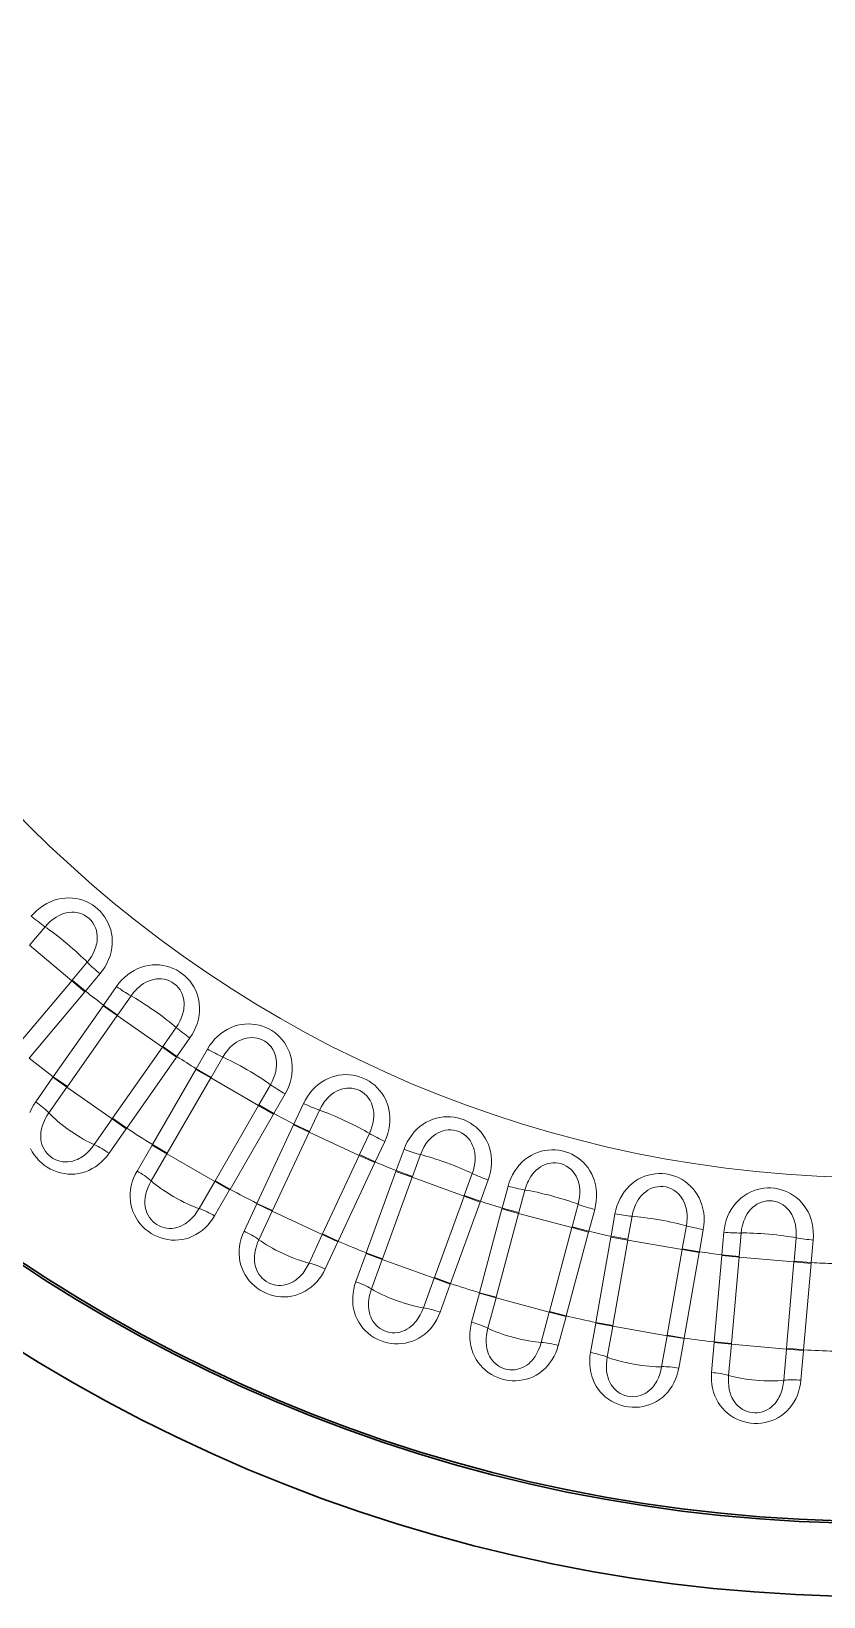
# Model space of a CAD drawing. Extents: x 0 to 297, y 0 to 562.
# Drawn here: x 134.13 to 152.24, y 487.63 to 523.42 of the extents above; entities that cross this region are included whole.
import ezdxf

# ---------------------------------------------------------------- set-up
doc = ezdxf.new("R2010")
doc.units = 0

msp = doc.modelspace()

# ---------------------------------------------------------------- linework, layer by layer
at = {"color": 7, "lineweight": 13, "ltscale": 0.013374}
for p, q in [((134.098, 502.537), (134.443, 502.947)), ((135.408, 502.137), (135.064, 501.727)), ((136.102, 500.93), (136.41, 501.368)), ((137.441, 500.646), (137.135, 500.207)), ((138.238, 499.504), (138.506, 499.967)), ((139.597, 499.337), (139.33, 498.874)), ((140.491, 498.27), (140.717, 498.754)), ((141.859, 498.222), (141.634, 497.737)), ((142.842, 497.236), (143.026, 497.739)), ((144.209, 497.308), (144.027, 496.805)), ((145.274, 496.412), (145.414, 496.928)), ((146.63, 496.602), (146.493, 496.085)), ((147.769, 495.802), (147.863, 496.329)), ((149.104, 496.11), (149.011, 495.583)), ((150.308, 495.412), (150.356, 495.945)), ((151.61, 495.835), (151.565, 495.302))]:
    msp.add_line(p, q, dxfattribs=at)
at = {"color": 7, "lineweight": 13, "ltscale": 0.031529}
for p, q in [((134.087, 502.524), (135.053, 501.714)), ((138.23, 499.49), (139.322, 498.859)), ((140.483, 498.254), (141.626, 497.721)), ((142.836, 497.22), (144.021, 496.789)), ((139.638, 496.442), (140.781, 495.909)), ((145.27, 496.395), (146.488, 496.069)), ((147.767, 495.785), (149.009, 495.566)), ((150.307, 495.395), (151.563, 495.286)), ((147.419, 493.816), (148.661, 493.597))]:
    msp.add_line(p, q, dxfattribs=at)
at = {"color": 7, "lineweight": 13, "ltscale": 0.012961}
for p, q in [((135.7, 501.871), (135.367, 501.474)), ((135.78, 501.157), (136.077, 501.582)), ((137.756, 500.406), (137.458, 499.982)), ((139.932, 499.126), (139.672, 498.677)), ((140.134, 498.437), (140.353, 498.907)), ((142.21, 498.041), (141.991, 497.571)), ((142.472, 497.372), (142.649, 497.859)), ((144.575, 497.158), (144.398, 496.671)), ((144.894, 496.514), (145.028, 497.015)), ((147.008, 496.485), (146.873, 495.984)), ((147.382, 495.871), (147.471, 496.382)), ((149.49, 496.026), (149.4, 495.515)), ((149.916, 495.448), (149.961, 495.964)), ((152.003, 495.785), (151.957, 495.269))]:
    msp.add_line(p, q, dxfattribs=at)
at = {"color": 7, "lineweight": 13, "ltscale": 0.049582}
for p, q in [((133.779, 500.194), (135.053, 501.714)), ((138.33, 497.141), (139.322, 498.859)), ((140.126, 498.421), (139.288, 496.623)), ((142.836, 497.22), (142.158, 495.357)), ((144.889, 496.497), (144.376, 494.581)), ((146.356, 494.051), (146.869, 495.967)), ((147.767, 495.785), (147.422, 493.832)), ((149.914, 495.43), (149.741, 493.454)), ((151.783, 493.275), (151.956, 495.251))]:
    msp.add_line(p, q, dxfattribs=at)
at = {"color": 7, "lineweight": 13, "ltscale": 0.049583}
for p, q in [((134.081, 499.941), (135.355, 501.46)), ((135.769, 501.142), (134.632, 499.518)), ((136.092, 500.916), (134.955, 499.292)), ((135.988, 498.568), (137.125, 500.193)), ((136.311, 498.342), (137.448, 499.967)), ((137.888, 499.687), (136.897, 497.969)), ((138.23, 499.49), (137.238, 497.772)), ((138.672, 496.944), (139.663, 498.662)), ((140.483, 498.254), (139.645, 496.457)), ((140.788, 495.924), (141.626, 497.721)), ((141.145, 495.757), (141.984, 497.555)), ((142.466, 497.355), (141.787, 495.491)), ((143.343, 494.925), (144.021, 496.789)), ((143.713, 494.79), (144.392, 496.654)), ((145.27, 496.395), (144.757, 494.479)), ((145.975, 494.153), (146.488, 496.069)), ((147.378, 495.854), (147.034, 493.901)), ((148.664, 493.613), (149.009, 495.566)), ((149.052, 493.545), (149.397, 495.498)), ((150.307, 495.395), (150.134, 493.42)), ((151.39, 493.31), (151.563, 495.286))]:
    msp.add_line(p, q, dxfattribs=at)
at = {"color": 7, "lineweight": 13, "ltscale": 0.000424879}
msp.add_line((135.053, 501.714), (135.064, 501.727), dxfattribs=at)
at = {"color": 7, "lineweight": 13, "ltscale": 0.009853}
for p, q in [((135.053, 501.714), (135.355, 501.46)), ((135.064, 501.727), (135.367, 501.474)), ((136.092, 500.916), (135.769, 501.142)), ((136.102, 500.93), (135.78, 501.157)), ((137.125, 500.193), (137.448, 499.967)), ((138.23, 499.49), (137.888, 499.687)), ((138.238, 499.504), (137.897, 499.702)), ((134.955, 499.292), (134.632, 499.518)), ((135.988, 498.568), (136.311, 498.342)), ((139.322, 498.859), (139.663, 498.662)), ((139.33, 498.874), (139.672, 498.677)), ((140.483, 498.254), (140.126, 498.421)), ((140.491, 498.27), (140.134, 498.437)), ((137.238, 497.772), (136.897, 497.969)), ((141.626, 497.721), (141.984, 497.555)), ((138.33, 497.141), (138.672, 496.944)), ((142.836, 497.22), (142.466, 497.355)), ((142.842, 497.236), (142.472, 497.372)), ((144.021, 496.789), (144.392, 496.654)), ((144.027, 496.805), (144.398, 496.671)), ((139.645, 496.457), (139.288, 496.623)), ((145.27, 496.395), (144.889, 496.497)), ((145.274, 496.412), (144.894, 496.514)), ((146.488, 496.069), (146.869, 495.967)), ((140.788, 495.924), (141.145, 495.757)), ((147.767, 495.785), (147.378, 495.854)), ((147.769, 495.802), (147.382, 495.871)), ((142.158, 495.357), (141.787, 495.491)), ((149.009, 495.566), (149.397, 495.498)), ((149.011, 495.583), (149.4, 495.515)), ((150.307, 495.395), (149.914, 495.43)), ((150.308, 495.412), (149.916, 495.448)), ((151.563, 495.286), (151.956, 495.251)), ((143.343, 494.925), (143.713, 494.79)), ((144.757, 494.479), (144.376, 494.581)), ((145.975, 494.153), (146.356, 494.051)), ((147.422, 493.832), (147.034, 493.901)), ((148.664, 493.613), (149.052, 493.545)), ((150.134, 493.42), (149.741, 493.454)), ((151.39, 493.31), (151.783, 493.275))]:
    msp.add_line(p, q, dxfattribs=at)
at = {"color": 7, "lineweight": 13, "ltscale": 0.000445735}
msp.add_line((135.355, 501.46), (135.367, 501.474), dxfattribs=at)
at = {"color": 7, "lineweight": 13, "ltscale": 0.000445549}
msp.add_line((135.78, 501.157), (135.769, 501.142), dxfattribs=at)
at = {"color": 7, "lineweight": 13, "ltscale": 0.000424393}
msp.add_line((136.102, 500.93), (136.092, 500.916), dxfattribs=at)
at = {"color": 7, "lineweight": 13, "ltscale": 0.03153}
for p, q in [((136.092, 500.916), (137.125, 500.193)), ((134.945, 499.278), (135.978, 498.555)), ((137.23, 497.757), (138.322, 497.127)), ((142.152, 495.341), (143.337, 494.91)), ((144.752, 494.463), (145.971, 494.137)), ((150.132, 493.403), (151.389, 493.293))]:
    msp.add_line(p, q, dxfattribs=at)
at = {"color": 7, "lineweight": 13, "ltscale": 0.000424361}
msp.add_line((137.125, 500.193), (137.135, 500.207), dxfattribs=at)
at = {"color": 7, "lineweight": 13, "ltscale": 0.009852}
for p, q in [((137.135, 500.207), (137.458, 499.982)), ((134.945, 499.278), (134.623, 499.506)), ((135.978, 498.555), (136.302, 498.33)), ((137.23, 497.757), (136.889, 497.956)), ((141.634, 497.737), (141.991, 497.571)), ((138.322, 497.127), (138.664, 496.931)), ((139.638, 496.442), (139.282, 496.61)), ((146.493, 496.085), (146.873, 495.984)), ((140.781, 495.909), (141.139, 495.744)), ((151.565, 495.302), (151.957, 495.269)), ((145.971, 494.137), (146.352, 494.037)), ((147.419, 493.816), (147.031, 493.886)), ((148.661, 493.597), (149.05, 493.53)), ((150.132, 493.403), (149.74, 493.439))]:
    msp.add_line(p, q, dxfattribs=at)
at = {"color": 7, "lineweight": 13, "ltscale": 0.012962}
msp.add_line((137.897, 499.702), (138.156, 500.151), dxfattribs=at)
at = {"color": 7, "lineweight": 13, "ltscale": 0.000445736}
msp.add_line((137.448, 499.967), (137.458, 499.982), dxfattribs=at)
at = {"color": 7, "lineweight": 13, "ltscale": 0.000445246}
msp.add_line((137.897, 499.702), (137.888, 499.687), dxfattribs=at)
at = {"color": 7, "lineweight": 13, "ltscale": 0.017125}
for p, q in [((134.231, 498.944), (134.623, 499.506)), ((136.302, 498.33), (135.909, 497.769)), ((136.547, 497.363), (136.889, 497.956)), ((138.664, 496.931), (138.321, 496.339)), ((141.139, 495.744), (140.849, 495.123)), ((141.549, 494.834), (141.782, 495.477)), ((143.708, 494.776), (143.473, 494.133)), ((144.195, 493.905), (144.372, 494.567)), ((146.913, 493.211), (147.031, 493.886)), ((149.681, 492.757), (149.74, 493.439))]:
    msp.add_line(p, q, dxfattribs=at)
at = {"color": 7, "lineweight": 13, "ltscale": 0.01795}
for p, q in [((134.532, 498.691), (134.945, 499.278)), ((135.978, 498.555), (135.568, 497.966)), ((136.87, 497.136), (137.23, 497.757)), ((138.322, 497.127), (137.964, 496.504)), ((139.333, 495.792), (139.638, 496.442)), ((140.781, 495.909), (140.479, 495.257)), ((141.905, 494.667), (142.152, 495.341)), ((143.337, 494.91), (143.093, 494.234)), ((144.565, 493.77), (144.752, 494.463)), ((145.971, 494.137), (145.786, 493.443)), ((147.293, 493.109), (147.419, 493.816)), ((148.661, 493.597), (148.538, 492.889)), ((150.068, 492.688), (150.132, 493.403))]:
    msp.add_line(p, q, dxfattribs=at)
at = {"color": 7, "lineweight": 13, "ltscale": 0.000371015}
msp.add_line((134.632, 499.518), (134.623, 499.506), dxfattribs=at)
at = {"color": 7, "lineweight": 13, "ltscale": 0.000417391}
msp.add_line((134.955, 499.292), (134.945, 499.278), dxfattribs=at)
at = {"color": 7, "lineweight": 13, "ltscale": 0.000424709}
msp.add_line((138.238, 499.504), (138.23, 499.49), dxfattribs=at)
at = {"color": 7, "lineweight": 13, "ltscale": 0.000416954}
msp.add_line((135.988, 498.568), (135.978, 498.555), dxfattribs=at)
at = {"color": 7, "lineweight": 13, "ltscale": 0.000424328}
msp.add_line((139.322, 498.859), (139.33, 498.874), dxfattribs=at)
at = {"color": 7, "lineweight": 13, "ltscale": 0.000446187}
msp.add_line((139.663, 498.662), (139.672, 498.677), dxfattribs=at)
at = {"color": 7, "lineweight": 13, "ltscale": 0.000371265}
msp.add_line((136.311, 498.342), (136.302, 498.33), dxfattribs=at)
at = {"color": 7, "lineweight": 13, "ltscale": 0.000445584}
msp.add_line((140.134, 498.437), (140.126, 498.421), dxfattribs=at)
at = {"color": 7, "lineweight": 13, "ltscale": 0.000424428}
msp.add_line((140.491, 498.27), (140.483, 498.254), dxfattribs=at)
at = {"color": 7, "lineweight": 13, "ltscale": 0.000371143}
msp.add_line((136.897, 497.969), (136.889, 497.956), dxfattribs=at)
at = {"color": 7, "lineweight": 13, "ltscale": 0.000417046}
msp.add_line((137.238, 497.772), (137.23, 497.757), dxfattribs=at)
at = {"color": 7, "lineweight": 13, "ltscale": 0.000424266}
msp.add_line((141.626, 497.721), (141.634, 497.737), dxfattribs=at)
at = {"color": 7, "lineweight": 13, "ltscale": 0.000445792}
msp.add_line((141.984, 497.555), (141.991, 497.571), dxfattribs=at)
at = {"color": 7, "lineweight": 13, "ltscale": 0.000417516}
msp.add_line((138.33, 497.141), (138.322, 497.127), dxfattribs=at)
at = {"color": 7, "lineweight": 13, "ltscale": 0.000445913}
msp.add_line((142.472, 497.372), (142.466, 497.355), dxfattribs=at)
at = {"color": 7, "lineweight": 13, "ltscale": 0.000424794}
msp.add_line((142.842, 497.236), (142.836, 497.22), dxfattribs=at)
at = {"color": 7, "lineweight": 13, "ltscale": 0.000370776}
msp.add_line((138.672, 496.944), (138.664, 496.931), dxfattribs=at)
at = {"color": 7, "lineweight": 13, "ltscale": 0.000424532}
msp.add_line((144.021, 496.789), (144.027, 496.805), dxfattribs=at)
at = {"color": 7, "lineweight": 13, "ltscale": 0.017124}
for p, q in [((138.993, 495.989), (139.282, 496.61)), ((146.352, 494.037), (146.174, 493.375)), ((149.05, 493.53), (148.93, 492.856)), ((151.782, 493.261), (151.721, 492.578))]:
    msp.add_line(p, q, dxfattribs=at)
at = {"color": 7, "lineweight": 13, "ltscale": 0.000371724}
msp.add_line((139.288, 496.623), (139.282, 496.61), dxfattribs=at)
at = {"color": 7, "lineweight": 13, "ltscale": 0.000417606}
msp.add_line((139.645, 496.457), (139.638, 496.442), dxfattribs=at)
at = {"color": 7, "lineweight": 13, "ltscale": 0.000445652}
msp.add_line((144.392, 496.654), (144.398, 496.671), dxfattribs=at)
at = {"color": 7, "lineweight": 13, "ltscale": 0.000445552}
msp.add_line((144.894, 496.514), (144.889, 496.497), dxfattribs=at)
at = {"color": 7, "lineweight": 13, "ltscale": 0.000424272}
msp.add_line((145.274, 496.412), (145.27, 496.395), dxfattribs=at)
at = {"color": 7, "lineweight": 13, "ltscale": 0.000424074}
msp.add_line((146.488, 496.069), (146.493, 496.085), dxfattribs=at)
at = {"color": 7, "lineweight": 13, "ltscale": 0.000417445}
msp.add_line((140.788, 495.924), (140.781, 495.909), dxfattribs=at)
at = {"color": 7, "lineweight": 13, "ltscale": 0.000370987}
msp.add_line((141.145, 495.757), (141.139, 495.744), dxfattribs=at)
at = {"color": 7, "lineweight": 13, "ltscale": 0.000446091}
msp.add_line((146.869, 495.967), (146.873, 495.984), dxfattribs=at)
at = {"color": 7, "lineweight": 13, "ltscale": 0.000445539}
msp.add_line((147.382, 495.871), (147.378, 495.854), dxfattribs=at)
at = {"color": 7, "lineweight": 13, "ltscale": 0.00042459}
msp.add_line((147.769, 495.802), (147.767, 495.785), dxfattribs=at)
at = {"color": 7, "lineweight": 13, "ltscale": 0.000370693}
msp.add_line((141.787, 495.491), (141.782, 495.477), dxfattribs=at)
at = {"color": 7, "lineweight": 13, "ltscale": 0.009851}
for p, q in [((142.152, 495.341), (141.782, 495.477)), ((143.337, 494.91), (143.708, 494.776)), ((144.752, 494.463), (144.372, 494.567)), ((151.389, 493.293), (151.782, 493.261))]:
    msp.add_line(p, q, dxfattribs=at)
at = {"color": 7, "lineweight": 13, "ltscale": 0.000417428}
msp.add_line((142.158, 495.357), (142.152, 495.341), dxfattribs=at)
at = {"color": 7, "lineweight": 13, "ltscale": 0.000424458}
msp.add_line((149.009, 495.566), (149.011, 495.583), dxfattribs=at)
at = {"color": 7, "lineweight": 13, "ltscale": 0.000445406}
msp.add_line((149.397, 495.498), (149.4, 495.515), dxfattribs=at)
at = {"color": 7, "lineweight": 13, "ltscale": 0.000445766}
msp.add_line((149.916, 495.448), (149.914, 495.43), dxfattribs=at)
at = {"color": 7, "lineweight": 13, "ltscale": 0.000424319}
msp.add_line((150.308, 495.412), (150.307, 495.395), dxfattribs=at)
at = {"color": 7, "lineweight": 13, "ltscale": 0.000424285}
msp.add_line((151.563, 495.286), (151.565, 495.302), dxfattribs=at)
at = {"color": 7, "lineweight": 13, "ltscale": 0.000445666}
msp.add_line((151.956, 495.251), (151.957, 495.269), dxfattribs=at)
at = {"color": 7, "lineweight": 13, "ltscale": 0.000417167}
msp.add_line((143.343, 494.925), (143.337, 494.91), dxfattribs=at)
at = {"color": 7, "lineweight": 13, "ltscale": 0.000370629}
msp.add_line((143.713, 494.79), (143.708, 494.776), dxfattribs=at)
at = {"color": 7, "lineweight": 13, "ltscale": 0.000370949}
msp.add_line((144.376, 494.581), (144.372, 494.567), dxfattribs=at)
at = {"color": 7, "lineweight": 13, "ltscale": 0.000417245}
msp.add_line((144.757, 494.479), (144.752, 494.463), dxfattribs=at)
at = {"color": 7, "lineweight": 13, "ltscale": 0.000416948}
msp.add_line((145.975, 494.153), (145.971, 494.137), dxfattribs=at)
at = {"color": 7, "lineweight": 13, "ltscale": 0.000371442}
msp.add_line((146.356, 494.051), (146.352, 494.037), dxfattribs=at)
at = {"color": 7, "lineweight": 13, "ltscale": 0.000370894}
msp.add_line((147.034, 493.901), (147.031, 493.886), dxfattribs=at)
at = {"color": 7, "lineweight": 13, "ltscale": 0.000417629}
msp.add_line((147.422, 493.832), (147.419, 493.816), dxfattribs=at)
at = {"color": 7, "lineweight": 13, "ltscale": 0.000416745}
msp.add_line((148.664, 493.613), (148.661, 493.597), dxfattribs=at)
at = {"color": 7, "lineweight": 13, "ltscale": 0.000371291}
msp.add_line((149.052, 493.545), (149.05, 493.53), dxfattribs=at)
at = {"color": 7, "lineweight": 13, "ltscale": 0.000371378}
msp.add_line((149.741, 493.454), (149.74, 493.439), dxfattribs=at)
at = {"color": 7, "lineweight": 13, "ltscale": 0.000417412}
msp.add_line((150.134, 493.42), (150.132, 493.403), dxfattribs=at)
at = {"color": 7, "lineweight": 13, "ltscale": 0.017949}
msp.add_line((151.389, 493.293), (151.328, 492.578), dxfattribs=at)
at = {"color": 7, "lineweight": 13, "ltscale": 0.000417345}
msp.add_line((151.39, 493.31), (151.389, 493.293), dxfattribs=at)
at = {"color": 7, "lineweight": 13, "ltscale": 0.000371511}
msp.add_line((151.783, 493.275), (151.782, 493.261), dxfattribs=at)
at = {"color": 7, "lineweight": 13}
for points in [[(134.13, 503.189), (134.193, 503.258), (134.26, 503.322), (134.331, 503.381), (134.407, 503.434), (134.485, 503.48), (134.567, 503.52), (134.65, 503.552), (134.736, 503.577), (134.819, 503.594), (134.902, 503.605), (134.986, 503.608), (135.069, 503.604), (135.151, 503.593), (135.232, 503.576), (135.31, 503.552), (135.386, 503.522), (135.458, 503.486), (135.526, 503.446), (135.591, 503.4), (135.652, 503.348), (135.709, 503.293), (135.761, 503.233), (135.809, 503.168), (135.851, 503.1), (135.888, 503.029), (135.919, 502.954), (135.944, 502.876), (135.963, 502.796), (135.975, 502.715), (135.98, 502.632), (135.979, 502.548), (135.971, 502.465), (135.954, 502.374), (135.93, 502.284), (135.898, 502.196), (135.859, 502.11), (135.812, 502.027), (135.759, 501.947), (135.7, 501.871)], [(134.443, 502.947), (134.505, 503.015), (134.572, 503.077), (134.607, 503.105), (134.642, 503.132), (134.697, 503.168), (134.753, 503.2), (134.81, 503.226), (134.867, 503.247), (134.93, 503.264), (134.992, 503.275), (135.054, 503.28), (135.114, 503.279), (135.173, 503.271), (135.231, 503.258), (135.286, 503.24), (135.345, 503.212), (135.4, 503.178), (135.45, 503.138), (135.496, 503.091), (135.536, 503.04), (135.57, 502.984), (135.597, 502.923), (135.617, 502.859), (135.631, 502.791), (135.636, 502.737), (135.637, 502.682), (135.632, 502.626), (135.624, 502.568), (135.615, 502.53), (135.605, 502.492), (135.578, 502.415), (135.543, 502.339), (135.503, 502.27), (135.458, 502.202), (135.408, 502.137)], [(136.077, 501.582), (136.133, 501.656), (136.195, 501.726), (136.261, 501.791), (136.331, 501.85), (136.405, 501.904), (136.483, 501.95), (136.564, 501.99), (136.646, 502.022), (136.728, 502.046), (136.81, 502.064), (136.893, 502.074), (136.976, 502.078), (137.059, 502.074), (137.14, 502.064), (137.221, 502.047), (137.299, 502.023), (137.374, 501.994), (137.445, 501.96), (137.514, 501.919), (137.579, 501.874), (137.641, 501.823), (137.698, 501.768), (137.751, 501.708), (137.799, 501.644), (137.842, 501.576), (137.88, 501.504), (137.911, 501.429), (137.937, 501.351), (137.956, 501.271), (137.969, 501.189), (137.975, 501.105), (137.974, 501.021), (137.965, 500.93), (137.949, 500.838), (137.925, 500.747), (137.893, 500.658), (137.854, 500.571), (137.808, 500.487), (137.756, 500.406)], [(136.41, 501.368), (136.466, 501.442), (136.527, 501.509), (136.559, 501.541), (136.592, 501.57), (136.643, 501.611), (136.696, 501.647), (136.751, 501.678), (136.806, 501.705), (136.867, 501.727), (136.928, 501.743), (136.989, 501.754), (137.049, 501.758), (137.109, 501.756), (137.167, 501.748), (137.224, 501.734), (137.285, 501.711), (137.343, 501.682), (137.397, 501.646), (137.446, 501.604), (137.49, 501.556), (137.529, 501.503), (137.561, 501.445), (137.587, 501.383), (137.607, 501.317), (137.616, 501.264), (137.622, 501.209), (137.623, 501.152), (137.619, 501.094), (137.614, 501.056), (137.607, 501.016), (137.586, 500.938), (137.558, 500.859), (137.525, 500.786), (137.486, 500.715), (137.441, 500.646)], [(138.156, 500.151), (138.206, 500.23), (138.261, 500.305), (138.321, 500.376), (138.386, 500.441), (138.456, 500.5), (138.529, 500.553), (138.606, 500.6), (138.685, 500.639), (138.764, 500.671), (138.845, 500.695), (138.927, 500.713), (139.009, 500.723), (139.092, 500.727), (139.174, 500.724), (139.255, 500.714), (139.336, 500.697), (139.412, 500.675), (139.487, 500.647), (139.559, 500.613), (139.628, 500.573), (139.693, 500.528), (139.755, 500.478), (139.813, 500.423), (139.866, 500.363), (139.915, 500.299), (139.959, 500.23), (139.997, 500.158), (140.029, 500.083), (140.055, 500.005), (140.075, 499.924), (140.088, 499.842), (140.095, 499.758), (140.094, 499.666), (140.086, 499.573), (140.07, 499.481), (140.046, 499.389), (140.015, 499.299), (139.977, 499.211), (139.932, 499.126)], [(138.506, 499.967), (138.556, 500.045), (138.611, 500.118), (138.64, 500.152), (138.671, 500.184), (138.718, 500.23), (138.768, 500.27), (138.819, 500.306), (138.872, 500.337), (138.931, 500.365), (138.99, 500.386), (139.05, 500.402), (139.11, 500.411), (139.169, 500.414), (139.228, 500.411), (139.286, 500.402), (139.349, 500.385), (139.409, 500.361), (139.466, 500.33), (139.518, 500.293), (139.567, 500.249), (139.61, 500.199), (139.647, 500.145), (139.678, 500.085), (139.703, 500.021), (139.718, 499.968), (139.728, 499.914), (139.734, 499.858), (139.735, 499.8), (139.733, 499.761), (139.73, 499.721), (139.716, 499.641), (139.695, 499.56), (139.668, 499.485), (139.636, 499.41), (139.597, 499.337)], [(140.353, 498.907), (140.395, 498.99), (140.443, 499.07), (140.497, 499.145), (140.556, 499.216), (140.62, 499.281), (140.689, 499.34), (140.761, 499.393), (140.837, 499.439), (140.913, 499.477), (140.991, 499.509), (141.071, 499.533), (141.152, 499.551), (141.234, 499.562), (141.316, 499.566), (141.398, 499.563), (141.48, 499.554), (141.558, 499.538), (141.635, 499.517), (141.709, 499.489), (141.781, 499.456), (141.851, 499.416), (141.917, 499.372), (141.979, 499.322), (142.038, 499.267), (142.092, 499.207), (142.141, 499.143), (142.186, 499.075), (142.224, 499.002), (142.257, 498.927), (142.284, 498.848), (142.304, 498.767), (142.318, 498.684), (142.326, 498.592), (142.325, 498.499), (142.317, 498.406), (142.301, 498.313), (142.278, 498.22), (142.248, 498.129), (142.21, 498.041)], [(134.1, 498.704), (134.137, 498.787), (134.181, 498.867), (134.231, 498.944)], [(140.717, 498.754), (140.76, 498.836), (140.808, 498.914), (140.834, 498.95), (140.862, 498.985), (140.905, 499.034), (140.951, 499.079), (141, 499.119), (141.05, 499.155), (141.105, 499.187), (141.163, 499.214), (141.221, 499.234), (141.28, 499.249), (141.339, 499.257), (141.398, 499.259), (141.456, 499.256), (141.52, 499.244), (141.582, 499.225), (141.641, 499.2), (141.697, 499.167), (141.749, 499.127), (141.796, 499.082), (141.838, 499.03), (141.875, 498.974), (141.905, 498.912), (141.924, 498.861), (141.939, 498.808), (141.95, 498.752), (141.956, 498.695), (141.958, 498.656), (141.957, 498.616), (141.951, 498.535), (141.937, 498.452), (141.917, 498.375), (141.891, 498.298), (141.859, 498.222)], [(135.568, 497.966), (135.513, 497.894), (135.455, 497.827), (135.392, 497.766), (135.326, 497.713), (135.292, 497.689), (135.257, 497.667), (135.222, 497.648), (135.187, 497.63), (135.132, 497.608), (135.077, 497.591), (135.021, 497.579), (134.966, 497.572), (134.905, 497.57), (134.846, 497.575), (134.787, 497.585), (134.73, 497.602), (134.676, 497.624), (134.624, 497.652), (134.575, 497.685), (134.53, 497.723), (134.489, 497.765), (134.453, 497.811), (134.421, 497.861), (134.395, 497.914), (134.374, 497.97), (134.358, 498.029), (134.35, 498.077), (134.346, 498.126), (134.345, 498.176), (134.347, 498.213), (134.35, 498.252), (134.364, 498.329), (134.386, 498.406), (134.415, 498.483), (134.449, 498.554), (134.488, 498.623), (134.532, 498.691)], [(142.649, 497.859), (142.684, 497.946), (142.725, 498.029), (142.772, 498.109), (142.825, 498.184), (142.883, 498.255), (142.946, 498.32), (143.014, 498.379), (143.085, 498.432), (143.157, 498.476), (143.232, 498.514), (143.31, 498.546), (143.389, 498.571), (143.47, 498.589), (143.552, 498.6), (143.634, 498.604), (143.715, 498.602), (143.795, 498.593), (143.873, 498.578), (143.95, 498.557), (144.025, 498.53), (144.097, 498.497), (144.167, 498.458), (144.233, 498.414), (144.296, 498.365), (144.355, 498.31), (144.41, 498.25), (144.46, 498.186), (144.505, 498.117), (144.545, 498.045), (144.578, 497.969), (144.605, 497.89), (144.626, 497.809), (144.642, 497.718), (144.65, 497.625), (144.65, 497.531), (144.642, 497.437), (144.627, 497.343), (144.605, 497.249), (144.575, 497.158)], [(143.026, 497.739), (143.061, 497.824), (143.102, 497.905), (143.125, 497.944), (143.15, 497.981), (143.189, 498.034), (143.23, 498.082), (143.275, 498.127), (143.322, 498.166), (143.374, 498.204), (143.429, 498.235), (143.486, 498.261), (143.543, 498.28), (143.601, 498.294), (143.659, 498.301), (143.717, 498.303), (143.782, 498.297), (143.846, 498.283), (143.907, 498.263), (143.966, 498.235), (144.021, 498.2), (144.072, 498.159), (144.118, 498.111), (144.159, 498.058), (144.195, 497.999), (144.218, 497.95), (144.238, 497.898), (144.253, 497.844), (144.265, 497.787), (144.27, 497.748), (144.273, 497.709), (144.274, 497.627), (144.267, 497.544), (144.254, 497.465), (144.234, 497.386), (144.209, 497.308)], [(135.909, 497.769), (135.855, 497.698), (135.797, 497.632), (135.734, 497.57), (135.667, 497.513), (135.597, 497.462), (135.523, 497.417), (135.446, 497.378), (135.367, 497.347), (135.288, 497.322), (135.207, 497.305), (135.125, 497.294), (135.043, 497.29), (134.961, 497.293), (134.879, 497.303), (134.798, 497.32), (134.719, 497.343), (134.641, 497.372), (134.566, 497.408), (134.494, 497.45), (134.426, 497.497), (134.361, 497.55), (134.301, 497.607), (134.246, 497.669), (134.196, 497.735), (134.152, 497.805), (134.114, 497.878)], [(145.028, 497.015), (145.055, 497.105), (145.089, 497.191), (145.129, 497.275), (145.175, 497.355), (145.227, 497.43), (145.284, 497.5), (145.346, 497.565), (145.413, 497.624), (145.481, 497.674), (145.552, 497.719), (145.627, 497.757), (145.703, 497.789), (145.782, 497.814), (145.863, 497.832), (145.944, 497.843), (146.026, 497.848), (146.105, 497.846), (146.185, 497.838), (146.263, 497.824), (146.34, 497.803), (146.415, 497.777), (146.488, 497.745), (146.558, 497.706), (146.625, 497.663), (146.689, 497.613), (146.749, 497.558), (146.804, 497.499), (146.855, 497.434), (146.9, 497.366), (146.94, 497.293), (146.974, 497.217), (147.002, 497.137), (147.025, 497.048), (147.041, 496.956), (147.05, 496.863), (147.05, 496.768), (147.044, 496.673), (147.029, 496.578), (147.008, 496.485)], [(145.414, 496.928), (145.441, 497.016), (145.475, 497.101), (145.495, 497.141), (145.516, 497.181), (145.55, 497.236), (145.588, 497.288), (145.628, 497.336), (145.671, 497.38), (145.721, 497.422), (145.772, 497.458), (145.826, 497.489), (145.882, 497.513), (145.938, 497.531), (145.996, 497.544), (146.054, 497.55), (146.119, 497.55), (146.183, 497.542), (146.246, 497.527), (146.307, 497.504), (146.365, 497.475), (146.419, 497.438), (146.47, 497.395), (146.515, 497.345), (146.556, 497.29), (146.583, 497.243), (146.607, 497.193), (146.627, 497.14), (146.644, 497.085), (146.652, 497.046), (146.659, 497.007), (146.667, 496.926), (146.667, 496.843), (146.661, 496.763), (146.649, 496.682), (146.63, 496.602)], [(138.321, 496.339), (138.274, 496.263), (138.221, 496.191), (138.164, 496.124), (138.103, 496.062), (138.037, 496.005), (137.967, 495.954), (137.894, 495.909), (137.818, 495.87), (137.741, 495.839), (137.663, 495.814), (137.582, 495.797), (137.501, 495.786), (137.418, 495.781), (137.336, 495.784), (137.254, 495.794), (137.173, 495.81), (137.093, 495.833), (137.015, 495.862), (136.94, 495.897), (136.868, 495.938), (136.799, 495.985), (136.734, 496.037), (136.673, 496.094), (136.618, 496.155), (136.568, 496.221), (136.523, 496.29), (136.485, 496.362), (136.452, 496.438), (136.427, 496.516), (136.407, 496.596), (136.395, 496.678), (136.389, 496.76), (136.39, 496.849), (136.399, 496.937), (136.415, 497.025), (136.438, 497.112), (136.468, 497.198), (136.504, 497.282), (136.547, 497.363)], [(137.964, 496.504), (137.916, 496.428), (137.864, 496.356), (137.807, 496.29), (137.746, 496.232), (137.714, 496.205), (137.681, 496.18), (137.648, 496.157), (137.614, 496.137), (137.562, 496.11), (137.508, 496.088), (137.454, 496.071), (137.399, 496.059), (137.339, 496.052), (137.279, 496.052), (137.22, 496.057), (137.162, 496.069), (137.105, 496.086), (137.051, 496.109), (137, 496.138), (136.952, 496.172), (136.907, 496.21), (136.867, 496.253), (136.831, 496.3), (136.8, 496.351), (136.774, 496.405), (136.754, 496.462), (136.742, 496.509), (136.733, 496.557), (136.728, 496.607), (136.726, 496.645), (136.727, 496.683), (136.734, 496.761), (136.749, 496.84), (136.771, 496.92), (136.799, 496.993), (136.831, 497.065), (136.87, 497.136)], [(147.471, 496.382), (147.491, 496.473), (147.517, 496.563), (147.549, 496.649), (147.588, 496.733), (147.633, 496.812), (147.684, 496.887), (147.74, 496.957), (147.801, 497.022), (147.865, 497.078), (147.932, 497.129), (148.003, 497.173), (148.077, 497.211), (148.153, 497.243), (148.232, 497.268), (148.312, 497.287), (148.393, 497.299), (148.472, 497.304), (148.552, 497.303), (148.631, 497.295), (148.709, 497.282), (148.787, 497.262), (148.862, 497.236), (148.935, 497.204), (149.006, 497.166), (149.074, 497.122), (149.138, 497.073), (149.199, 497.018), (149.255, 496.959), (149.306, 496.894), (149.352, 496.825), (149.393, 496.752), (149.427, 496.676), (149.458, 496.589), (149.482, 496.499), (149.499, 496.406), (149.508, 496.312), (149.509, 496.217), (149.503, 496.121), (149.49, 496.026)], [(147.863, 496.329), (147.883, 496.419), (147.91, 496.506), (147.926, 496.548), (147.943, 496.589), (147.972, 496.648), (148.005, 496.703), (148.041, 496.754), (148.08, 496.801), (148.126, 496.847), (148.174, 496.888), (148.225, 496.923), (148.279, 496.952), (148.333, 496.976), (148.39, 496.993), (148.447, 497.004), (148.512, 497.01), (148.576, 497.008), (148.64, 496.998), (148.703, 496.981), (148.763, 496.956), (148.82, 496.924), (148.874, 496.886), (148.924, 496.84), (148.97, 496.788), (149.001, 496.744), (149.029, 496.697), (149.054, 496.646), (149.075, 496.592), (149.087, 496.554), (149.097, 496.516), (149.112, 496.436), (149.119, 496.353), (149.12, 496.273), (149.115, 496.191), (149.104, 496.11)], [(149.961, 495.964), (149.972, 496.057), (149.99, 496.148), (150.015, 496.237), (150.047, 496.324), (150.084, 496.407), (150.128, 496.486), (150.178, 496.561), (150.234, 496.63), (150.292, 496.692), (150.355, 496.748), (150.421, 496.798), (150.492, 496.843), (150.565, 496.881), (150.641, 496.913), (150.719, 496.939), (150.798, 496.958), (150.877, 496.97), (150.957, 496.975), (151.036, 496.975), (151.116, 496.968), (151.194, 496.955), (151.272, 496.936), (151.347, 496.91), (151.421, 496.879), (151.492, 496.841), (151.561, 496.798), (151.626, 496.749), (151.687, 496.694), (151.744, 496.634), (151.795, 496.569), (151.842, 496.5), (151.884, 496.427), (151.922, 496.343), (151.954, 496.256), (151.978, 496.165), (151.995, 496.072), (152.005, 495.977), (152.008, 495.881), (152.003, 495.785)], [(150.356, 495.945), (150.367, 496.037), (150.387, 496.126), (150.399, 496.169), (150.413, 496.212), (150.437, 496.273), (150.464, 496.33), (150.496, 496.385), (150.531, 496.435), (150.572, 496.485), (150.617, 496.53), (150.665, 496.569), (150.715, 496.603), (150.768, 496.63), (150.822, 496.653), (150.878, 496.669), (150.942, 496.68), (151.007, 496.684), (151.071, 496.68), (151.135, 496.668), (151.197, 496.649), (151.257, 496.622), (151.314, 496.588), (151.368, 496.547), (151.418, 496.5), (151.453, 496.458), (151.485, 496.413), (151.514, 496.365), (151.54, 496.313), (151.555, 496.277), (151.568, 496.239), (151.59, 496.161), (151.605, 496.079), (151.613, 495.999), (151.615, 495.918), (151.61, 495.835)], [(140.849, 495.123), (140.809, 495.044), (140.763, 494.968), (140.712, 494.896), (140.656, 494.829), (140.595, 494.766), (140.53, 494.709), (140.461, 494.658), (140.389, 494.613), (140.315, 494.575), (140.239, 494.544), (140.16, 494.519), (140.08, 494.501), (139.998, 494.49), (139.916, 494.485), (139.833, 494.487), (139.751, 494.497), (139.67, 494.512), (139.59, 494.534), (139.512, 494.563), (139.436, 494.598), (139.363, 494.638), (139.294, 494.684), (139.229, 494.736), (139.168, 494.792), (139.113, 494.853), (139.062, 494.918), (139.018, 494.987), (138.979, 495.06), (138.946, 495.135), (138.92, 495.213), (138.9, 495.293), (138.887, 495.375), (138.881, 495.463), (138.882, 495.552), (138.89, 495.641), (138.905, 495.73), (138.928, 495.818), (138.957, 495.904), (138.993, 495.989)], [(140.479, 495.257), (140.438, 495.177), (140.392, 495.101), (140.341, 495.031), (140.285, 494.967), (140.256, 494.937), (140.225, 494.91), (140.194, 494.884), (140.162, 494.861), (140.113, 494.829), (140.061, 494.803), (140.008, 494.781), (139.955, 494.765), (139.896, 494.753), (139.836, 494.747), (139.777, 494.747), (139.718, 494.754), (139.66, 494.766), (139.604, 494.784), (139.55, 494.808), (139.499, 494.838), (139.452, 494.872), (139.408, 494.911), (139.368, 494.955), (139.333, 495.003), (139.302, 495.055), (139.277, 495.109), (139.261, 495.155), (139.248, 495.203), (139.238, 495.252), (139.234, 495.289), (139.231, 495.328), (139.231, 495.406), (139.239, 495.486), (139.254, 495.567), (139.275, 495.643), (139.302, 495.718), (139.333, 495.792)], [(143.473, 494.133), (143.44, 494.05), (143.401, 493.971), (143.356, 493.895), (143.306, 493.823), (143.251, 493.755), (143.192, 493.693), (143.128, 493.635), (143.059, 493.584), (142.989, 493.54), (142.916, 493.502), (142.84, 493.471), (142.761, 493.446), (142.681, 493.428), (142.599, 493.416), (142.517, 493.411), (142.434, 493.413), (142.352, 493.422), (142.27, 493.437), (142.19, 493.458), (142.111, 493.486), (142.035, 493.52), (141.963, 493.56), (141.893, 493.606), (141.828, 493.657), (141.767, 493.712), (141.711, 493.773), (141.661, 493.838), (141.616, 493.906), (141.577, 493.979), (141.544, 494.054), (141.517, 494.132), (141.497, 494.213), (141.483, 494.3), (141.476, 494.389), (141.477, 494.478), (141.484, 494.568), (141.499, 494.658), (141.52, 494.746), (141.549, 494.834)], [(143.093, 494.234), (143.059, 494.151), (143.02, 494.071), (142.975, 493.996), (142.925, 493.928), (142.898, 493.896), (142.871, 493.866), (142.842, 493.838), (142.812, 493.812), (142.765, 493.776), (142.716, 493.745), (142.666, 493.719), (142.613, 493.698), (142.556, 493.681), (142.497, 493.67), (142.438, 493.665), (142.378, 493.666), (142.32, 493.673), (142.262, 493.687), (142.207, 493.706), (142.154, 493.731), (142.103, 493.761), (142.056, 493.796), (142.013, 493.836), (141.973, 493.881), (141.939, 493.93), (141.909, 493.982), (141.888, 494.026), (141.871, 494.073), (141.858, 494.121), (141.849, 494.158), (141.843, 494.195), (141.837, 494.273), (141.838, 494.354), (141.846, 494.436), (141.86, 494.513), (141.88, 494.59), (141.905, 494.667)], [(146.174, 493.375), (146.148, 493.29), (146.116, 493.207), (146.078, 493.128), (146.034, 493.051), (145.986, 492.979), (145.932, 492.912), (145.873, 492.849), (145.809, 492.792), (145.743, 492.743), (145.673, 492.698), (145.6, 492.66), (145.524, 492.629), (145.446, 492.603), (145.366, 492.585), (145.284, 492.573), (145.202, 492.567), (145.119, 492.569), (145.036, 492.577), (144.954, 492.591), (144.873, 492.612), (144.795, 492.639), (144.719, 492.673), (144.646, 492.712), (144.576, 492.757), (144.511, 492.808), (144.45, 492.863), (144.394, 492.923), (144.343, 492.988), (144.298, 493.056), (144.259, 493.129), (144.225, 493.204), (144.198, 493.283), (144.176, 493.368), (144.162, 493.456), (144.155, 493.545), (144.154, 493.635), (144.161, 493.726), (144.175, 493.816), (144.195, 493.905)], [(145.786, 493.443), (145.76, 493.357), (145.727, 493.274), (145.689, 493.196), (145.646, 493.123), (145.622, 493.089), (145.597, 493.056), (145.57, 493.026), (145.543, 492.997), (145.5, 492.958), (145.454, 492.923), (145.405, 492.892), (145.355, 492.867), (145.299, 492.845), (145.242, 492.829), (145.183, 492.819), (145.124, 492.815), (145.065, 492.817), (145.006, 492.825), (144.949, 492.84), (144.894, 492.86), (144.841, 492.885), (144.791, 492.916), (144.745, 492.952), (144.701, 492.993), (144.663, 493.039), (144.628, 493.089), (144.604, 493.131), (144.583, 493.175), (144.565, 493.222), (144.554, 493.258), (144.545, 493.295), (144.531, 493.373), (144.525, 493.453), (144.526, 493.535), (144.534, 493.613), (144.547, 493.692), (144.565, 493.77)], [(148.93, 492.856), (148.912, 492.769), (148.887, 492.683), (148.856, 492.601), (148.82, 492.521), (148.777, 492.445), (148.729, 492.373), (148.676, 492.306), (148.618, 492.243), (148.556, 492.188), (148.491, 492.138), (148.421, 492.094), (148.348, 492.055), (148.272, 492.023), (148.194, 491.998), (148.114, 491.979), (148.032, 491.966), (147.949, 491.96), (147.866, 491.961), (147.783, 491.968), (147.701, 491.982), (147.621, 492.003), (147.542, 492.029), (147.466, 492.062), (147.392, 492.101), (147.323, 492.145), (147.257, 492.195), (147.196, 492.25), (147.14, 492.31), (147.089, 492.374), (147.044, 492.443), (147.004, 492.515), (146.97, 492.591), (146.941, 492.674), (146.919, 492.761), (146.904, 492.849), (146.896, 492.939), (146.895, 493.029), (146.9, 493.12), (146.913, 493.211)], [(148.538, 492.889), (148.519, 492.801), (148.494, 492.716), (148.463, 492.635), (148.426, 492.558), (148.405, 492.522), (148.383, 492.488), (148.36, 492.455), (148.335, 492.424), (148.295, 492.381), (148.252, 492.342), (148.207, 492.308), (148.159, 492.278), (148.105, 492.251), (148.049, 492.23), (147.992, 492.215), (147.933, 492.206), (147.874, 492.203), (147.815, 492.206), (147.757, 492.215), (147.7, 492.23), (147.645, 492.251), (147.593, 492.278), (147.543, 492.31), (147.497, 492.347), (147.454, 492.389), (147.415, 492.435), (147.388, 492.475), (147.363, 492.518), (147.341, 492.563), (147.327, 492.598), (147.314, 492.634), (147.294, 492.71), (147.281, 492.789), (147.275, 492.872), (147.276, 492.95), (147.282, 493.029), (147.293, 493.109)], [(151.721, 492.578), (151.71, 492.49), (151.693, 492.403), (151.67, 492.318), (151.64, 492.235), (151.605, 492.156), (151.563, 492.08), (151.516, 492.008), (151.463, 491.941), (151.407, 491.88), (151.346, 491.825), (151.281, 491.775), (151.211, 491.73), (151.139, 491.692), (151.063, 491.66), (150.984, 491.634), (150.904, 491.614), (150.822, 491.601), (150.739, 491.594), (150.656, 491.594), (150.573, 491.601), (150.491, 491.614), (150.41, 491.634), (150.331, 491.66), (150.255, 491.692), (150.182, 491.73), (150.113, 491.774), (150.047, 491.824), (149.986, 491.879), (149.929, 491.938), (149.878, 492.003), (149.832, 492.071), (149.792, 492.144), (149.755, 492.224), (149.726, 492.308), (149.703, 492.395), (149.687, 492.484), (149.678, 492.574), (149.676, 492.665), (149.681, 492.757)], [(151.328, 492.578), (151.317, 492.488), (151.299, 492.401), (151.275, 492.317), (151.245, 492.238), (151.227, 492.2), (151.208, 492.164), (151.188, 492.13), (151.166, 492.097), (151.13, 492.05), (151.09, 492.008), (151.048, 491.969), (151.003, 491.935), (150.952, 491.904), (150.898, 491.878), (150.842, 491.858), (150.785, 491.844), (150.726, 491.836), (150.667, 491.834), (150.608, 491.838), (150.551, 491.848), (150.494, 491.864), (150.439, 491.886), (150.387, 491.914), (150.338, 491.947), (150.291, 491.985), (150.249, 492.028), (150.218, 492.065), (150.189, 492.105), (150.164, 492.148), (150.146, 492.182), (150.131, 492.217), (150.104, 492.29), (150.084, 492.368), (150.071, 492.45), (150.065, 492.528), (150.064, 492.608), (150.068, 492.688)]]:
    msp.add_lwpolyline(points, dxfattribs=at)
at = {"color": 7, "lineweight": 30}
for radius in [37.05, 35.375, 35.325]:
    msp.add_circle((153.502, 524.68), radius, dxfattribs=at)
at = {"color": 7, "lineweight": 13}
msp.add_circle((153.502, 524.68), 27.472, dxfattribs=at)
for centre, radius, start, end in [((136.744, 506.232), 4.011, 229.3382, 234.9895), ((138.243, 504.973), 4.011, 225.0105, 230.6619), ((153.502, 524.68), 29.452, 231.9938, 233.0062), ((138.415, 504.841), 4.011, 234.3382, 239.9895), ((140.019, 503.718), 4.011, 230.0105, 235.6619), ((140.202, 503.602), 4.011, 239.3382, 244.9895), ((153.502, 524.68), 31.452, 231.867, 233.133), ((153.502, 524.68), 29.452, 236.9938, 238.0062), ((141.897, 502.623), 4.011, 235.0105, 240.6619), ((133.115, 497.301), 1.985, 44.4411, 55.8233), ((153.502, 524.68), 29.452, 241.9938, 243.0062), ((142.09, 502.523), 4.011, 244.3382, 249.9895), ((153.502, 524.68), 31.452, 236.867, 238.133), ((143.864, 501.696), 4.011, 240.0105, 245.6619), ((134.746, 496.159), 1.985, 54.1767, 65.5589), ((144.063, 501.608), 4.007, 249.3396, 254.9974), ((153.502, 524.68), 29.452, 246.9938, 248.0062), ((135.579, 495.629), 1.985, 49.4411, 60.8233), ((145.904, 500.943), 4.011, 245.0105, 250.6619), ((153.502, 524.68), 31.452, 241.867, 243.133), ((146.111, 500.878), 4.011, 254.3382, 259.9895), ((137.304, 494.633), 1.985, 59.1767, 70.5589), ((153.502, 524.68), 29.452, 251.9938, 253.0062), ((148.001, 500.371), 4.011, 250.0105, 255.6619), ((148.213, 500.324), 4.011, 259.3382, 264.9895), ((150.141, 499.984), 4.011, 255.0105, 260.6619), ((138.179, 494.177), 1.985, 54.4411, 65.8233), ((153.502, 524.68), 31.452, 246.867, 248.133), ((153.502, 524.68), 29.452, 256.9938, 258.0062), ((150.356, 499.956), 4.011, 264.3382, 269.9895), ((152.306, 499.785), 4.011, 260.0105, 265.6619), ((153.502, 524.68), 29.452, 261.9938, 263.0062), ((139.984, 493.336), 1.985, 64.1767, 75.5589), ((153.502, 524.68), 29.452, 266.9938, 268.0062), ((140.896, 492.958), 1.985, 59.4411, 70.8233), ((153.502, 524.68), 31.452, 251.867, 253.133), ((142.767, 492.277), 1.985, 69.1767, 80.5589), ((153.502, 524.68), 31.452, 256.867, 258.133), ((143.709, 491.98), 1.985, 64.4411, 75.8233), ((145.632, 491.465), 1.985, 74.1767, 85.5588), ((146.596, 491.251), 1.985, 69.4411, 80.8233), ((153.502, 524.68), 31.452, 261.867, 263.133), ((153.502, 524.68), 31.452, 266.867, 268.133), ((148.557, 490.905), 1.985, 79.1767, 90.5588), ((149.536, 490.776), 1.985, 74.4411, 85.8233), ((151.52, 490.603), 1.985, 84.1767, 95.5588)]:
    msp.add_arc(centre, radius, start, end, dxfattribs=at)
for centre, major_axis, ratio, start_param, end_param in [((134.897, 502.508), (-0.613, 0.514), 0.08912, 3.80602, 5.618757), ((136.9, 500.971), (-0.655, 0.459), 0.08912, 3.80602, 5.618757), ((139.03, 499.614), (-0.693, 0.4), 0.08912, 3.80602, 5.618757), ((135.098, 498.397), (-0.655, 0.459), 0.171335, 0.660114, 2.481479), ((141.27, 498.448), (-0.725, 0.338), 0.08912, 3.80602, 5.618757), ((143.602, 497.482), (-0.752, 0.274), 0.08912, 3.80602, 5.618757), ((137.459, 496.893), (-0.693, 0.4), 0.171335, 0.660114, 2.481479), ((146.011, 496.723), (-0.773, 0.207), 0.08912, 3.80602, 5.618757), ((148.476, 496.176), (-0.788, 0.139), 0.08912, 3.80602, 5.618757), ((139.942, 495.601), (-0.725, 0.338), 0.171335, 0.660114, 2.481479), ((150.979, 495.847), (-0.797, 0.07), 0.08912, 3.80602, 5.618757), ((142.528, 494.529), (-0.752, 0.274), 0.171335, 0.660114, 2.481479), ((145.197, 493.688), (-0.773, 0.207), 0.171335, 0.660114, 2.481479), ((147.93, 493.082), (-0.788, 0.139), 0.171335, 0.660114, 2.481479), ((150.705, 492.717), (-0.797, 0.07), 0.171335, 0.660114, 2.481479)]:
    msp.add_ellipse(centre, major_axis=major_axis, ratio=ratio, start_param=start_param, end_param=end_param, dxfattribs=at)

doc.saveas('drawing.dxf')
